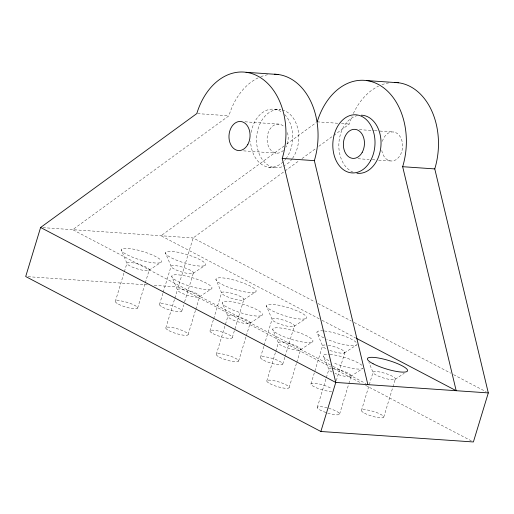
<?xml version="1.0" encoding="UTF-8"?>
<svg xmlns="http://www.w3.org/2000/svg" width="514" height="514" viewBox="0 0 514 514"><rect width="100%" height="100%" fill="white"/><g stroke="black" fill="none" stroke-linecap="round" stroke-linejoin="round"><path stroke-width="0.39" stroke-dasharray="2.57 1.93" d="M115.322 301.448L124.131 272.452M124.369 271.688L126.913 263.296L121.291 249.778M137.662 307.995L145.083 283.58M145.314 282.816L149.253 269.844M159.475 304.481L162.957 293.031M163.189 292.273L171.072 266.329L165.444 252.811M165.816 327.951L174.625 298.962M174.856 298.197L177.407 289.806L171.779 276.281M154.271 285.36L178.229 287.005L193.136 237.956L299.424 160.445M181.815 311.028L183.671 304.924M184.597 301.872L193.405 272.876M188.15 334.498L195.571 310.083M195.802 309.319L199.74 296.347M209.969 330.984L213.445 319.541M213.676 318.776L221.56 292.832L215.931 279.314M216.304 354.461L227.895 316.309L222.273 302.791M232.302 337.531L243.893 299.379M238.644 361.008L246.058 336.593M246.29 335.828L250.234 322.856M260.457 357.493L263.933 346.044M264.164 345.286L272.047 319.342L266.425 305.824M266.792 380.964L275.6 351.974M275.832 351.21L278.382 342.812L272.761 329.294M282.796 364.041L284.878 357.172M285.109 356.408L294.387 325.889M289.131 387.511L296.546 363.096M296.777 362.331L300.722 349.359M310.944 383.997L322.535 345.845L316.913 332.327M317.279 407.474L326.088 378.477M326.319 377.713L328.87 369.322L323.248 355.804M336.297 380.623L344.875 352.392M339.619 414.021L348.659 384.26M348.89 383.495L351.21 375.869M361.432 410.506L373.023 372.354L368.885 362.389M383.772 417.047L395.362 378.902M258.124 77.871A64.083 46.344 -86.1 0 0 228.91 115.785L72.712 229.687L332.404 366.019M284.165 145.95L161.023 235.753L319.245 318.815M286.754 144.061L315.917 122.788M302.014 158.55L316.271 148.154M318.866 146.265L333.123 135.863M333.772 135.394L349.327 124.047A64.083 46.344 -86.1 0 1 352.071 116.415M148.829 270.377A11.649 2.441 16.9 0 0 135.375 263.316A11.649 2.441 16.9 0 0 130.055 266.021A11.649 2.441 16.9 0 0 148.829 270.377L160.728 262.526A20.971 4.395 16.9 0 0 136.512 249.81A20.971 4.395 16.9 0 0 126.945 254.681A20.971 4.395 16.9 0 0 160.728 262.526M192.981 273.409A11.649 2.441 16.9 0 0 179.527 266.348A11.649 2.441 16.9 0 0 174.207 269.053A11.649 2.441 16.9 0 0 192.981 273.409L204.88 265.552A20.971 4.395 16.9 0 0 180.665 252.843A20.971 4.395 16.9 0 0 171.098 257.707A20.971 4.395 16.9 0 0 204.88 265.552M199.316 296.886A11.649 2.441 16.9 0 0 185.862 289.819A11.649 2.441 16.9 0 0 180.549 292.524A11.649 2.441 16.9 0 0 199.316 296.886L211.222 289.029A20.971 4.395 16.9 0 0 187 276.314A20.971 4.395 16.9 0 0 177.433 281.184A20.971 4.395 16.9 0 0 211.222 289.029M243.469 299.913A11.649 2.441 16.9 0 0 230.015 292.851A11.649 2.441 16.9 0 0 224.702 295.556A11.649 2.441 16.9 0 0 243.469 299.913L255.374 292.061A20.971 4.395 16.9 0 0 231.159 279.346A20.971 4.395 16.9 0 0 221.592 284.216A20.971 4.395 16.9 0 0 255.374 292.061M249.804 323.39A11.649 2.441 16.9 0 0 236.35 316.328A11.649 2.441 16.9 0 0 231.037 319.033A11.649 2.441 16.9 0 0 249.804 323.39L261.71 315.532A20.971 4.395 16.9 0 0 237.494 302.823A20.971 4.395 16.9 0 0 227.927 307.693A20.971 4.395 16.9 0 0 261.71 315.532M293.957 326.422A11.649 2.441 16.9 0 0 280.503 319.355A11.649 2.441 16.9 0 0 275.189 322.06A11.649 2.441 16.9 0 0 293.957 326.422L305.862 318.564A20.971 4.395 16.9 0 0 281.646 305.849A20.971 4.395 16.9 0 0 272.079 310.719A20.971 4.395 16.9 0 0 305.862 318.564M300.292 349.893A11.649 2.441 16.9 0 0 286.838 342.832A11.649 2.441 16.9 0 0 281.524 345.536A11.649 2.441 16.9 0 0 300.292 349.893L312.197 342.041A20.971 4.395 16.9 0 0 287.981 329.326A20.971 4.395 16.9 0 0 278.415 334.196A20.971 4.395 16.9 0 0 312.197 342.041M344.444 352.925L356.35 345.074M350.779 376.402L362.685 368.544A20.971 4.395 16.9 0 1 333.014 362.633M394.938 379.435A11.649 2.441 16.9 0 0 381.484 372.367A11.649 2.441 16.9 0 0 376.164 375.072A11.649 2.441 16.9 0 0 394.938 379.435L404.197 373.325M274.604 109.251L280.625 109.662A29.131 21.068 -86.1 0 0 256.653 142.956A29.131 21.068 -86.1 0 0 284.891 165.482M197.582 113.633L228.91 115.785M317.215 121.844L338.36 123.296M341.495 123.514L349.327 124.047M244.979 121.799L279.134 124.144M359.376 129.65L373.672 130.633M374.468 130.691L379.236 131.019M380.026 131.07L393.531 131.995M243.597 150.872L276.166 153.108M357.995 158.723L369.116 159.488M372.29 159.706L375.471 159.925M378.645 160.143L390.563 160.959M268.661 167.172L274.682 167.583M42.951 227.644L193.136 237.956L315.172 302.026M28.097 276.699L147.884 284.923M318.012 303.511L351.358 321.019M354.197 322.509L450.694 373.17M453.534 374.661L486.173 391.796M322.085 320.306L355.431 337.814M333.117 366.392L365.756 383.528M178.229 287.005L330.778 367.092M333.618 368.583L361.291 383.11M365.55 385.346L471.267 440.845M251.153 132.406A29.131 21.068 -86.1 0 1 281.768 112.091M284.653 114.526A29.131 21.068 -86.1 0 1 286.619 157.747M286.182 158.37A29.131 21.068 -86.1 0 1 284.306 160.664M283.182 161.82A29.131 21.068 -86.1 0 1 250.569 141.511M260.81 76.695A64.083 46.344 -86.1 0 1 269.073 74.524M282.173 109.951A29.131 21.068 -86.1 0 1 297.902 129.142A29.131 21.068 -86.1 0 1 292.646 158.158M292.203 158.781A29.131 21.068 -86.1 0 1 285.527 165.103M283.426 150.429A14.565 10.531 -86.1 0 1 269.497 148.36A14.565 10.531 -86.1 0 1 270.101 128.937A14.565 10.531 -86.1 0 1 284.165 126.785M287.442 132.593A14.565 10.531 -86.1 0 1 285.957 147.075M353.362 113.504A64.083 46.344 -86.1 0 1 378.542 86.134M381.966 84.681A64.083 46.344 -86.1 0 1 388.732 82.902M353.124 172.209A29.131 21.068 -86.1 0 1 338.938 142.558A29.131 21.068 -86.1 0 1 357.397 115.579M382.339 141.382A14.565 10.531 -86.1 0 1 399.127 135.253A14.565 10.531 -86.1 0 1 397.149 158.884A14.565 10.531 -86.1 0 1 381.651 149.619M324.347 330.99A20.971 4.395 16.9 0 1 351.056 338.996A20.971 4.395 16.9 0 1 352.945 345.626A20.971 4.395 16.9 0 1 326.679 339.163M323.839 337.871A20.971 4.395 16.9 0 1 323.036 330.881M328.902 360.699A20.971 4.395 16.9 0 1 329.371 354.352M330.014 354.403A20.971 4.395 16.9 0 1 362.498 365.833M328.632 408.251A11.649 2.441 16.9 0 1 338.27 414.798A11.649 2.441 16.9 0 1 319.194 409.497A11.649 2.441 16.9 0 1 327.174 407.846M332.275 368.519A11.649 2.441 16.9 0 1 347.175 372.701A11.649 2.441 16.9 0 1 349.359 376.698A11.649 2.441 16.9 0 1 334.935 373.382M332.012 372.046A11.649 2.441 16.9 0 1 331.607 368.487M331.697 391.353A11.649 2.441 16.9 0 1 314.793 387.074A11.649 2.441 16.9 0 1 315.076 383.258A11.649 2.441 16.9 0 1 331.877 388.86M328.279 345.324A11.649 2.441 16.9 0 1 344.862 352.225A11.649 2.441 16.9 0 1 329.262 350.169M325.677 348.569A11.649 2.441 16.9 0 1 325.94 345.042M364.574 413.224A11.649 2.441 16.9 0 0 383.341 417.586A11.649 2.441 16.9 0 0 369.894 410.519A11.649 2.441 16.9 0 0 364.574 413.224M269.934 383.688A11.649 2.441 16.9 0 0 288.701 388.044A11.649 2.441 16.9 0 0 275.247 380.983A11.649 2.441 16.9 0 0 269.934 383.688M263.598 360.211A11.649 2.441 16.9 0 0 282.366 364.574A11.649 2.441 16.9 0 0 268.912 357.506A11.649 2.441 16.9 0 0 263.598 360.211M219.446 357.185A11.649 2.441 16.9 0 0 238.213 361.541A11.649 2.441 16.9 0 0 224.759 354.48A11.649 2.441 16.9 0 0 219.446 357.185M213.111 333.708A11.649 2.441 16.9 0 0 231.878 338.064A11.649 2.441 16.9 0 0 218.424 331.003A11.649 2.441 16.9 0 0 213.111 333.708M168.952 330.675A11.649 2.441 16.9 0 0 187.726 335.032A11.649 2.441 16.9 0 0 174.272 327.971A11.649 2.441 16.9 0 0 168.952 330.675M118.464 304.172A11.649 2.441 16.9 0 0 137.232 308.528A11.649 2.441 16.9 0 0 123.778 301.467A11.649 2.441 16.9 0 0 118.464 304.172M162.617 307.199A11.649 2.441 16.9 0 0 181.391 311.561A11.649 2.441 16.9 0 0 167.937 304.494A11.649 2.441 16.9 0 0 162.617 307.199"/><path stroke-width="0.77" d="M320.864 431.49L335.77 382.442L282.244 158.434A64.083 46.344 -86.1 0 0 257.732 76.053A64.083 46.344 -86.1 0 0 196.798 113.581L40.606 227.484L25.7 276.532L320.864 431.49L473.394 441.963L488.3 392.914L434.773 168.907A64.083 46.344 -86.1 0 0 394.803 82.478M246.058 72.294L278.17 74.498M366.476 80.563L398.588 82.767M282.244 158.434L314.35 160.638L367.883 384.645M317.215 121.844A64.083 46.344 -86.1 0 1 378.15 84.322A64.083 46.344 -86.1 0 1 402.661 166.703L434.773 168.907M488.3 392.914L335.77 382.442L40.606 227.484M356.144 338.186L456.188 390.711L402.661 166.703M274.386 74.209A64.083 46.344 -86.1 0 1 314.35 160.638M361.342 115.187A29.131 21.068 -86.1 0 1 380.932 145.989A29.131 21.068 -86.1 0 1 356.967 173.237M247.825 144.46A14.565 10.531 -86.1 0 0 241.002 121.529A14.565 10.531 -86.1 0 0 229.726 142.037A14.565 10.531 -86.1 0 0 247.825 144.46M370.53 160.76A29.131 21.068 -86.1 0 0 356.889 114.898A29.131 21.068 -86.1 0 0 334.331 155.922A29.131 21.068 -86.1 0 0 370.53 160.76M362.222 152.311A14.565 10.531 -86.1 0 0 355.399 129.38A14.565 10.531 -86.1 0 0 344.123 149.889A14.565 10.531 -86.1 0 0 362.222 152.311M373.055 363.732A20.971 4.395 16.9 0 0 406.837 371.577A20.971 4.395 16.9 0 0 382.622 358.862A20.971 4.395 16.9 0 0 373.055 363.732"/></g></svg>
